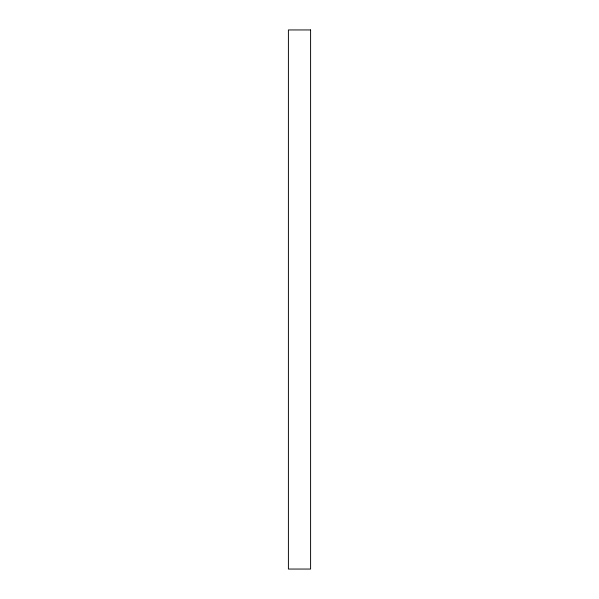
<?xml version="1.0" encoding="UTF-8"?>
<svg xmlns="http://www.w3.org/2000/svg" width="599" height="599" viewBox="0 0 599 599"><rect width="100%" height="100%" fill="white"/><g stroke="black" fill="none" stroke-linecap="round" stroke-linejoin="round"><path stroke-width="0.9" d="M310.596 29.95L288.404 29.95L288.404 569.05L310.596 569.05L310.596 29.95"/></g></svg>
